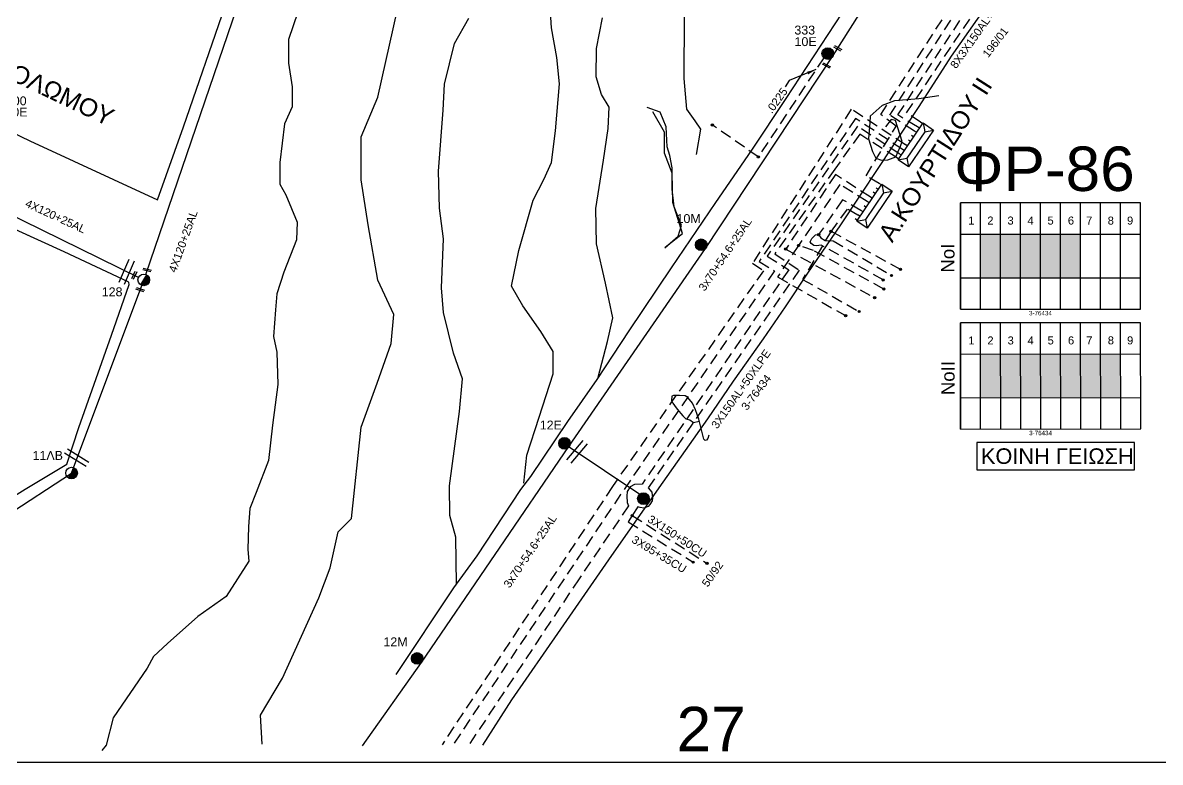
# Model space of a CAD drawing. Header units: millimetres. Extents: x 974 to 2037, y 106 to 580.
# Drawn here: x 1429.5 to 1557.4, y 120.3 to 203.5 of the extents above; entities that cross this region are included whole.
import ezdxf
from ezdxf.enums import TextEntityAlignment as Align

# ---------------------------------------------------------------- set-up
doc = ezdxf.new("R2010")
doc.units = ezdxf.units.MM
doc.linetypes.add('DASHED', pattern=[19.05, 12.7, -6.35])
for name, color, linetype in [('Ασφαλειοκιβώτια Χ.Τ 9 αναχωρήσεων', 7, 'Continuous'), ('Επιγραφές - Σχήματα', 7, 'Continuous'), ('Καλώδια ΧΤ   3x150+50CU', 7, 'DASHED'), ('Καλώδια ΧΤ   3x150AL+50XLPE', 7, 'DASHED'), ('Καλώδια ΧΤ   3x95+35 CU', 7, 'DASHED'), ('Μηχανική τομή', 7, 'Continuous'), ('Στύλος Ξύλινος', 7, 'Continuous'), ('Στύλος Ξύλινος @ 1', 7, 'Continuous'), ('Στύλος ΦΜ', 7, 'Continuous'), ('Στύλος ΦΜ @ 1', 7, 'Continuous'), ('Συνδέσεις', 7, 'Continuous'), ('Συνεστραμμένα ΧΤ   3x70+54.6+25 AL', 7, 'SYN_LINE'), ('Συνεστραμμένα ΧΤ   4x120+25 AL', 7, 'SYN_LINE'), ('Τομή', 7, 'Continuous'), ('Υποσταθμός πόλεως', 7, 'Continuous'), ('Υπόβαθρο ΔΕΗ', 7, 'Continuous'), ('Υπόγεια καλώδια Παροχών ΧΤ   .0225', 7, 'DASHED')]:
    doc.layers.add(name, color=color, linetype=linetype)
doc.styles.get("Standard").update_dxf_attribs({"font": 'arial.ttf'})
doc.linetypes.add('SYN_LINE', pattern='A,0.5,-0.0001,["/\\/\\/\\/",Standard,S=0.1,R=0,X=0,Y=-0.05],-0.25', length=0.7501)
doc.dimstyles.new('ISO-25', dxfattribs={"dimtxt": 2.5, "dimasz": 2.5, "dimexe": 1.25, "dimexo": 0.625, "dimtad": 1, "dimtxsty": 'Standard', "dimcen": 2.5, "dimadec": 0, "dimazin": 0, "dimtfac": 1, "dimtmove": 0, "dimatfit": 3, "dimfxl": 1, "dimarcsym": 0})

# ---------------------------------------------------------------- blocks, each defined once
blk = doc.blocks.new('ΥΠΑΡΧΩΝ ΤΣΙΜΕΝΤΕΝΙΟΣ ΣΤΥΛΟΣ')
at = {"layer": 'Στύλος ΦΜ'}
blk.add_hatch(color=256, dxfattribs=at).paths.add_polyline_path([(-1.29, -2.28, 0.574793), (2.62, 0, 0.268822), (1.3, 2.27)])
blk.add_line((-1.29, -2.28), (1.3, 2.27), dxfattribs=at)
blk.add_circle((0, 0), 2.62, dxfattribs=at)
at = {"layer": 'Στύλος ΦΜ', "flags": 4}
for tag, p in [('ΑΡΙΘΜΟΣ', (-4.68, 8.05)), ('ΤΥΠΟΣ', (-4.91, 3.03))]:
    blk.add_attdef(tag, p, '', height=4, dxfattribs=at)
blk = doc.blocks.new('ΤΟΜΗ')
at = {"layer": 'Τομή', "ltscale": 40}
for p, q in [((-5.68, 0), (5.68, 0)), ((5.68, -2.33), (-5.68, -2.33))]:
    blk.add_line(p, q, dxfattribs=at)
blk = doc.blocks.new('ΜΗΧΑΝΙΚΗ ΤΟΜΗ')
at = {"layer": 'Μηχανική τομή', "ltscale": 40}
for p, q in [((-1.89, 0.78), (1.89, 0.78)), ((1.89, 0), (-1.89, 0))]:
    blk.add_line(p, q, dxfattribs=at)
blk = doc.blocks.new('ΥΠΑΡΧΩΝ ΞΥΛΙΝΟΣ ΣΤΥΛΟΣ')
at = {"layer": 'Στύλος Ξύλινος'}
h = blk.add_hatch(color=256, dxfattribs=at)
h.paths.add_polyline_path([(-2.62, 0, 0.270008), (-1.29, -2.28), (1.3, 2.27, 0.576266)])
h.paths.add_polyline_path([(-1.29, -2.28, 0.574793), (2.62, 0, 0.268822), (1.3, 2.27)])
blk.add_line((-1.29, -2.28), (1.3, 2.27), dxfattribs=at)
blk.add_circle((0, 0), 2.62, dxfattribs=at)
at = {"layer": 'Στύλος Ξύλινος', "flags": 4}
for tag, p in [('ΑΡΙΘΜΟΣ', (-4.91, 8.6)), ('ΤΥΠΟΣ', (-4.85, 3.39))]:
    blk.add_attdef(tag, p, '', height=4, dxfattribs=at)
blk = doc.blocks.new('_ΣΥΝΔΕΣΗ')
at = {"layer": 'Συνδέσεις', "linetype": 'SYN_LINE', "ltscale": 40}
blk.add_hatch(color=256, dxfattribs=at).paths.add_polyline_path([(0.5, -0.01, 1), (-0.5, -0.01, 1)])
at = {"layer": 'Συνδέσεις'}
blk.add_circle((0, -0.01), 0.5, dxfattribs=at)
blk = doc.blocks.new('ΑΣΦΑΛΕΙΟΚΙΒΩΤΙΟ ΥΠΟΣΤΑΘΜΟΥ 9AG ΑΝΑΧΩΡΗΣΕΩΝ')
at = {"layer": 'Ασφαλειοκιβώτια Χ.Τ 9 αναχωρήσεων', "ltscale": 40}
for p, q in [((0, 0), (0, 11.95)), ((2.25, 0), (2.25, 11.95)), ((4.5, 0), (4.5, 11.95)), ((6.75, 0), (6.75, 11.95)), ((9, 0), (9, 11.95)), ((11.25, 0), (11.25, 11.95)), ((13.5, 0), (13.5, 11.95)), ((15.75, 0), (15.75, 11.95)), ((18, 0), (18, 11.95)), ((0, 8.43), (20.25, 8.43)), ((0, 3.52), (20.25, 3.52))]:
    blk.add_line(p, q, dxfattribs=at)
at = {"layer": 'Ασφαλειοκιβώτια Χ.Τ 9 αναχωρήσεων'}
blk.add_lwpolyline([(20.25, 0), (20.25, 11.95), (0, 11.95), (0, 0)], close=True, dxfattribs=at)
for s, p in [('1', (0.87, 9.51)), ('2', (3.01, 9.51)), ('3', (5.28, 9.51)), ('4', (7.53, 9.51)), ('5', (9.78, 9.51)), ('6', (12.07, 9.51)), ('7', (14.13, 9.51)), ('8', (16.55, 9.51)), ('9', (18.72, 9.51))]:
    blk.add_text(s, height=0.9, dxfattribs=at).set_placement(p)
at = {"layer": 'Ασφαλειοκιβώτια Χ.Τ 9 αναχωρήσεων', "ltscale": 40}
for tag, height, p in [('ΟΝΟΜΑ', 1.5, (-1.43, 5.73)), ('ΚΕΙΜΕΝΟ 1', 0.5, (1.19, 2.01)), ('ΚΕΙΜΕΝΟ 2', 0.5, (3.37, 2.01)), ('ΚΕΙΜΕΝΟ 3', 0.5, (5.67, 2.01)), ('ΚΕΙΜΕΝΟ 4', 0.5, (7.91, 2.01)), ('ΚΕΙΜΕΝΟ 5', 0.5, (10.12, 2.01)), ('ΚΕΙΜΕΝΟ 6', 0.5, (12.35, 2.01)), ('ΚΕΙΜΕΝΟ 7', 0.5, (14.62, 2.01)), ('ΚΕΙΜΕΝΟ 8', 0.5, (16.8, 2.01)), ('ΚΕΙΜΕΝΟ 9', 0.5, (19.09, 2.01))]:
    blk.add_attdef(tag, text='', height=height, rotation=90, dxfattribs=at).set_placement(p, align=Align.MIDDLE_CENTER)
blk.add_attdef('ΣΧ', text='', height=0.5, dxfattribs=at).set_placement((8.99, -0.45), align=Align.MIDDLE_CENTER)
blk = doc.blocks.new('ΥΠΟΣΤΑΘΜΟΣ ΠΟΛΕΩΣ 9 ΑΝΑΧΩΡΗΣΕΩΝ')
at = {"layer": 'Υποσταθμός πόλεως', "ltscale": 40}
for p, q in [((-9.63, -2.82), (-9.63, -4)), ((-7.12, -2.82), (-7.12, -4)), ((-4.84, -2.82), (-4.84, -4)), ((-2.36, -2.82), (-2.36, -4)), ((0.09, -2.82), (0.09, -4)), ((2.55, -2.82), (2.55, -4)), ((5.02, -2.82), (5.02, -4)), ((7.48, -2.82), (7.48, -4)), ((9.61, -2.82), (9.61, -4))]:
    blk.add_line(p, q, dxfattribs=at)
blk.add_lwpolyline([(-10.02, 2.82), (10.02, 2.82), (10.02, -2.82), (-10.02, -2.82)], close=True, dxfattribs=at)
for points in [[(-7.21, 0), (-10.02, 2.82)], [(-10.02, -2.82), (-7.21, 0)], [(-7.21, 0), (7.21, 0)], [(7.21, 0), (10.02, 2.82)], [(10.02, -2.82), (7.21, 0)]]:
    blk.add_lwpolyline(points, dxfattribs=at)
at = {"layer": 'Υποσταθμός πόλεως', "linetype": 'SYN_LINE', "ltscale": 40, "flags": 1}
for tag, p in [('ΜΕΤΑΣΧΗΜΑΤΙΣΜΟΣ', (10.79, 1.71)), ('ΙΣΧΥΣ', (10.77, -1.08)), ('ΑΡΙΘΜΟΣ', (10.89, -3.8))]:
    blk.add_attdef(tag, p, '', height=1.8, dxfattribs=at)

msp = doc.modelspace()

# ---------------------------------------------------------------- hatches: boundary and pattern name
at = {"layer": 'Ασφαλειοκιβώτια Χ.Τ 9 αναχωρήσεων'}
for color, points in [(5, [(1537.2, 174.77), (1539.45, 174.77), (1539.45, 179.68), (1537.2, 179.68)]), (62, [(1541.7, 179.68), (1539.45, 179.68), (1539.45, 174.77), (1541.7, 174.77)]), (2, [(1543.95, 179.68), (1541.7, 179.68), (1541.7, 174.77), (1543.95, 174.77)]), (1, [(1543.95, 174.77), (1546.2, 174.77), (1546.2, 179.68), (1543.95, 179.68)]), (133, [(1548.45, 179.68), (1546.2, 179.68), (1546.2, 174.77), (1548.45, 174.77)]), (1, [(1537.2, 161.28), (1539.45, 161.29), (1539.45, 166.2), (1537.2, 166.2)]), (2, [(1541.7, 166.2), (1539.45, 166.2), (1539.45, 161.29), (1541.7, 161.29)]), (5, [(1543.95, 166.2), (1541.7, 166.2), (1541.7, 161.29), (1543.95, 161.29)]), (6, [(1543.95, 161.29), (1546.2, 161.29), (1546.2, 166.2), (1543.95, 166.2)]), (173, [(1548.45, 166.21), (1546.2, 166.2), (1546.2, 161.29), (1548.45, 161.29)])]:
    msp.add_hatch(color=color, dxfattribs=at).paths.add_polyline_path(points)
at = {"layer": 'Ασφαλειοκιβώτια Χ.Τ 9 αναχωρήσεων', "ltscale": 5}
for color, points in [(85, [(1550.7, 166.21), (1548.45, 166.21), (1548.45, 161.29), (1550.7, 161.29)]), (30, [(1550.7, 161.29), (1552.95, 161.29), (1552.95, 166.21), (1550.7, 166.21)])]:
    msp.add_hatch(color=color, dxfattribs=at).paths.add_polyline_path(points)

# ---------------------------------------------------------------- linework, layer by layer
at = {"layer": 'Επιγραφές - Σχήματα'}
msp.add_lwpolyline([(990.2, 120.29), (1881.98, 120.29), (1881.98, 558.89), (990.2, 558.89)], close=True, dxfattribs=at)
for points in [[(1532.52, 195.25), (1530.24, 194.89), (1527.52, 194.67), (1526.15, 194.14), (1524.79, 192.93), (1524.76, 192.23), (1524.58, 190.39), (1525.04, 188.97), (1525.41, 188.21), (1526.06, 188.01), (1526.76, 188.03), (1527.67, 188.38), (1528.2, 189.58), (1528.39, 190.11), (1527.62, 192.45), (1527.16, 192.59), (1526.5, 191.73)], [(1506.63, 157.09), (1506.52, 156.71), (1506.36, 156.5), (1506.22, 156.49), (1506.07, 156.64), (1505.95, 157.07), (1505.5, 158.86), (1505.14, 159.92), (1504.8, 160.66), (1504.27, 161.3), (1503.97, 161.48), (1503.35, 161.52), (1502.65, 161.52), (1502.48, 161.46), (1502.43, 160.97), (1502.58, 160.67), (1502.78, 160.42), (1503.07, 160), (1503.72, 159.25), (1504.07, 158.9), (1504.52, 158.8), (1504.91, 158.49), (1505.55, 158.64)]]:
    msp.add_lwpolyline(points, dxfattribs=at)
at = {"layer": 'Επιγραφές - Σχήματα', "color": 190}
msp.add_lwpolyline([(1536.77, 153.18), (1554.52, 153.18), (1554.52, 156.26), (1536.77, 156.26)], close=True, dxfattribs=at)
at = {"layer": 'Καλώδια ΧΤ   3x150+50CU', "color": 30, "ltscale": 0.1}
msp.add_lwpolyline([(1498.02, 148.03), (1506.43, 142.67)], dxfattribs=at)
at = {"layer": 'Καλώδια ΧΤ   3x150AL+50XLPE', "color": 133, "ltscale": 0.1}
msp.add_lwpolyline([(1525.8, 185.37), (1524.33, 186.25), (1527.69, 191.83), (1525.98, 193.12), (1539.35, 213.81), (1539.46, 214.34), (1538.82, 215.67), (1538.82, 216.34), (1538.93, 216.91), (1541.5, 220.6), (1541.91, 220.91), (1542.3, 220.87), (1542.91, 220.52), (1552.71, 213.86)], dxfattribs=at)
at = {"layer": 'Καλώδια ΧΤ   3x150AL+50XLPE', "color": 1, "ltscale": 0.1}
for points in [[(1529.78, 191.27), (1526.98, 193.05), (1540.71, 214.45), (1540.36, 215.35), (1540.42, 216.49), (1542.52, 218.94), (1552.82, 212.03)], [(1524.45, 183.36), (1521.39, 185.25), (1516.73, 178.41), (1514.38, 174.86), (1522.02, 170.52)]]:
    msp.add_lwpolyline(points, dxfattribs=at)
at = {"layer": 'Καλώδια ΧΤ   3x150AL+50XLPE', "color": 5, "ltscale": 0.1}
for points in [[(1530.1, 191.74), (1527.89, 193.09), (1541.9, 214.35), (1541.46, 215.05), (1542.27, 216.14), (1550.5, 210.6)], [(1523.75, 182.34), (1521.67, 183.55), (1518.99, 179.63), (1519.24, 179.25), (1519.74, 178.98), (1520.63, 178.93), (1527.18, 175.03)], [(1526.25, 174.53), (1519.29, 178.45), (1518.74, 178.35), (1518.43, 178.42), (1518.16, 178.63), (1518.05, 178.8), (1518.21, 179.2), (1518.63, 179.59), (1518.99, 179.63)]]:
    msp.add_lwpolyline(points, dxfattribs=at)
at = {"layer": 'Καλώδια ΧΤ   3x150AL+50XLPE', "color": 2, "ltscale": 0.1}
for points in [[(1530.45, 192.26), (1528.88, 193.33), (1543.18, 214.53), (1543.18, 215.26), (1543.55, 215.68), (1544.19, 215.67), (1550.99, 210.92)], [(1524.78, 183.87), (1520.88, 186.38), (1515.29, 178), (1525.28, 172.53)]]:
    msp.add_lwpolyline(points, dxfattribs=at)
at = {"layer": 'Καλώδια ΧΤ   3x150AL+50XLPE', "color": 6, "ltscale": 0.1}
msp.add_lwpolyline([(1528.74, 189.74), (1522.66, 193.72), (1511.56, 176.42), (1512.78, 175.56), (1495.79, 151.29), (1476.64, 122.24)], dxfattribs=at)
at = {"layer": 'Καλώδια ΧΤ   3x150AL+50XLPE', "color": 173, "ltscale": 0.1}
msp.add_lwpolyline([(1528.4, 189.23), (1523.13, 192.7), (1512.29, 176.59), (1514.03, 175.55), (1496.72, 150.41), (1477.83, 122.19)], dxfattribs=at)
at = {"layer": 'Καλώδια ΧΤ   3x150AL+50XLPE', "color": 85, "ltscale": 0.1}
msp.add_lwpolyline([(1528.05, 188.72), (1523.37, 191.83), (1513.2, 177.2), (1515.62, 175.68), (1499.13, 151.57), (1498.28, 151.53), (1497.79, 151.25), (1497.46, 150.74), (1497.42, 150.21), (1497.46, 149.49), (1497.61, 149.14), (1492.04, 140.91), (1479.68, 122.28)], dxfattribs=at)
at = {"layer": 'Καλώδια ΧΤ   3x150AL+50XLPE', "color": 30, "ltscale": 0.1}
msp.add_lwpolyline([(1527.75, 188.28), (1523.61, 190.92), (1520.8, 186.99), (1514.05, 177.46), (1516.8, 175.64), (1499.81, 151.15), (1500.23, 150.65), (1500.31, 150.04), (1500.25, 149.67), (1500.01, 149.26), (1499.83, 149.05), (1499.33, 148.87), (1498.9, 148.93), (1498.66, 149.03), (1498.02, 148.03)], dxfattribs=at)
at = {"layer": 'Καλώδια ΧΤ   3x150AL+50XLPE', "color": 62, "ltscale": 0.1}
for points in [[(1523.41, 181.83), (1522.19, 182.5), (1520.38, 180.01), (1528.2, 175.72)], [(1520.38, 180.01), (1517.19, 174.59), (1523.55, 170.98)]]:
    msp.add_lwpolyline(points, dxfattribs=at)
at = {"layer": 'Καλώδια ΧΤ   3x95+35 CU', "color": 1, "ltscale": 0.1}
msp.add_lwpolyline([(1526.32, 173.5), (1518.41, 177.84), (1516.73, 178.41)], dxfattribs=at)
at = {"layer": 'Καλώδια ΧΤ   3x95+35 CU', "color": 30, "ltscale": 0.1}
msp.add_lwpolyline([(1498.02, 148.03), (1497.58, 147.32), (1504.88, 142.79)], dxfattribs=at)
at = {"layer": 'Συνεστραμμένα ΧΤ   3x70+54.6+25 AL', "color": 27, "ltscale": 10}
msp.add_lwpolyline([(1467.69, 122.12), (1474.33, 131.51), (1490.91, 155.79), (1506.26, 178.07), (1520.63, 199.76), (1527.2, 210.14)], dxfattribs=at)
at = {"layer": 'Συνεστραμμένα ΧΤ   3x70+54.6+25 AL', "color": 173, "ltscale": 10}
msp.add_lwpolyline([(1490.94, 155.76), (1498.88, 150.44)], dxfattribs=at)
at = {"layer": 'Συνεστραμμένα ΧΤ   4x120+25 AL', "color": 27, "ltscale": 10}
for points in [[(1443.31, 175.15), (1456.13, 212.7), (1462.38, 230.27), (1466.01, 241.26)], [(1442.51, 174.82), (1425.07, 183.36)], [(1434.97, 152.81), (1442.87, 173.92)]]:
    msp.add_lwpolyline(points, dxfattribs=at)
at = {"layer": 'Συνεστραμμένα ΧΤ   4x120+25 AL', "color": 1, "ltscale": 10}
msp.add_lwpolyline([(1400.59, 130.84), (1420, 143.04), (1434.97, 152.81)], dxfattribs=at)
at = {"layer": 'Υπόβαθρο ΔΕΗ'}
for points in [[(1461.01, 230.27), (1464.8, 241.05), (1417.94, 262.89), (1379.27, 281.09), (1354.89, 230.27), (1353.26, 226.97), (1361.34, 223.11), (1368.34, 219.78), (1376.55, 215.85), (1387.44, 210.73), (1399.34, 204.93), (1413.16, 198.43), (1430.3, 190.16), (1444.65, 183.52), (1447.57, 191.73), (1452.24, 205.33), (1456.17, 216.41), (1461.01, 230.27)], [(1487.66, 270.89), (1489.23, 272.07), (1551.69, 249.92), (1551.77, 249.68), (1538.79, 230.27), (1535.1, 224.89), (1531.22, 218.97), (1527.83, 213.98), (1521.6, 204.52), (1515.31, 194.92), (1511.43, 189.12), (1507.39, 183.25), (1502.4, 175.88), (1497.64, 168.8), (1494.04, 163.34), (1490.74, 158.62), (1486.57, 152.42), (1485.45, 150.97), (1480.56, 143.51), (1477.91, 139.92), (1471.45, 130.17)], [(1481.22, 122.2), (1484.5, 127.31), (1490, 135.26), (1495.38, 143.06), (1501.06, 151.13), (1506.52, 158.91), (1509.43, 163.15), (1512.78, 167.91), (1515.26, 171.49), (1517.79, 175.29), (1521.48, 180.74), (1525.76, 187.17), (1530.28, 194.05), (1533.94, 199.69), (1537.81, 205.25), (1540.64, 209.42), (1545.31, 216.25), (1547.64, 219.56), (1552.51, 226.5), (1554.97, 230.27), (1565.75, 244.89)], [(1420.41, 145.18), (1429.76, 150.99), (1434.46, 153.82), (1435.81, 157.94), (1439.46, 168.33), (1441.46, 174.02), (1441.43, 174.24), (1441.33, 174.31), (1434.15, 177.7), (1426.04, 181.38)]]:
    msp.add_lwpolyline(points, dxfattribs=at)
at = {"layer": 'Υπόβαθρο ΔΕΗ', "ltscale": 2}
for points in [[(1505.26, 188.65), (1505.74, 191.49), (1505.1, 192.42), (1504.17, 193.72), (1503.85, 197.18), (1503.92, 204.21), (1503.66, 207.12), (1503.24, 209.29), (1503.18, 211.18), (1503.34, 214.38), (1504.2, 219.21), (1504.81, 223.49), (1505.23, 225.66), (1505.67, 228.83), (1506.15, 231.45), (1507.21, 235.58), (1507.33, 238.13), (1508.1, 241), (1509.09, 242.95), (1510.56, 244.3), (1512.13, 245.45), (1512.93, 246.92), (1512.96, 248.13)], [(1456.42, 122.31), (1456.22, 125.58), (1458.7, 129.74), (1462.77, 138.77), (1464.06, 142.14), (1464.95, 146.2), (1466.44, 147.69), (1467.54, 157.96), (1469.33, 162.92), (1470.92, 167.38), (1471.21, 170.65), (1469.43, 174.52), (1468.34, 180.72), (1467.54, 185.77), (1467.54, 190.63), (1469.43, 195.09), (1471.62, 204.95)], [(1485.82, 151.66), (1486.16, 154.82), (1487.57, 159.11), (1489.15, 163.98), (1489.15, 166.47), (1487.74, 168.72), (1485.71, 171.62), (1484.46, 173.82), (1485.26, 177.83), (1486.9, 183.51), (1488.08, 185.82), (1488.93, 187.74), (1489.38, 191.3), (1489.84, 196.57), (1489.55, 199.56), (1488.93, 202.89), (1488.76, 205.85)], [(1460.41, 204.63), (1459.36, 201.56), (1459.36, 198.89), (1459.79, 196.26), (1459.79, 194), (1458.93, 192.1), (1458.4, 187.74), (1458.4, 185.3), (1459.07, 184.11), (1460.36, 181.04), (1460.27, 179.03), (1458.83, 175.39), (1458.07, 172.96), (1457.92, 171.15), (1457.68, 168.17), (1458.07, 166.41), (1458.16, 162.77), (1457.59, 158.19), (1457.11, 154.21), (1455.72, 150.63), (1455.01, 148.82), (1454.86, 146.8), (1454.81, 144.22), (1454.91, 142.89), (1452.37, 138.91), (1449.17, 136.66), (1445.78, 133.65), (1444.2, 132.17), (1443.48, 130.88), (1439.66, 125.3), (1438.85, 122.2), (1438.37, 121.62)], [(1478.27, 140.32), (1478.19, 145.61), (1477.52, 148.04), (1477.48, 151.39), (1478.59, 159.72), (1478.93, 163.39), (1477.92, 166.3), (1476.81, 170.86), (1476.59, 173.64), (1476.81, 179.17), (1476.37, 182.61), (1476.25, 186.75), (1476.76, 193.61), (1476.92, 196.56), (1478.04, 201.12), (1479.65, 203.96)], [(1494.15, 163.45), (1495.23, 167.62), (1495.86, 170.26), (1495.01, 174.17), (1494.02, 178.58), (1493.93, 182.57), (1494.78, 188), (1495.32, 191.55), (1495.45, 193.97), (1494.56, 195.4), (1493.97, 197.37), (1494.02, 200.57), (1494.69, 204.02)], [(1501.69, 178.15), (1503.21, 179.47), (1503.57, 180.64), (1502.75, 182.76), (1502.5, 184.74), (1502.5, 187.12), (1502.25, 188.54), (1501.94, 189.5), (1501.84, 191.73), (1501.18, 193.4), (1499.71, 193.91)]]:
    msp.add_lwpolyline(points, dxfattribs=at)
at = {"layer": 'Υπόβαθρο ΔΕΗ', "ltscale": 4}
msp.add_lwpolyline([(1501.72, 178.2), (1503.68, 179.75), (1502.59, 183.25), (1502.51, 186.52), (1501.64, 188.79), (1501.64, 191.16), (1500.36, 193.43)], dxfattribs=at)
at = {"layer": 'Υπόγεια καλώδια Παροχών ΧΤ   .0225', "color": 27, "ltscale": 0.1}
msp.add_lwpolyline([(1519.56, 199.52), (1512.2, 188.37), (1507.04, 191.95)], dxfattribs=at)

# ---------------------------------------------------------------- block references
at = {"layer": 'Ασφαλειοκιβώτια Χ.Τ 9 αναχωρήσεων'}
for p, rotation, values in [((1534.94, 171.25), 359.9792115602527, {'ΣΧ': '3-76434', 'ΟΝΟΜΑ': 'NoI'}), ((1534.96, 157.76), 0.03539061962232585, {'ΣΧ': '3-76434', 'ΟΝΟΜΑ': 'NoII'})]:
    msp.add_blockref('ΑΣΦΑΛΕΙΟΚΙΒΩΤΙΟ ΥΠΟΣΤΑΘΜΟΥ 9AG ΑΝΑΧΩΡΗΣΕΩΝ', p, dxfattribs=dict(at, rotation=rotation)).add_auto_attribs(values)
at = {"layer": 'Μηχανική τομή'}
for p, xscale, yscale, zscale, rotation in [((1521.09, 200.49), 0.2500000000000075, 0.2500000000000075, 0.2500000000000075, 330.4650711979529), ((1519.83, 198.56), 0.2500000000000075, 0.2500000000000075, 0.2500000000000075, 330.4650711979529), ((1441.94, 175.1), 0.2500000000000018, 0.2500000000000018, 0.2500000000000018, 244.8176258311208), ((1443.45, 175.55), 0.2499999999999648, 0.2499999999999648, 0.2499999999999648, 345.1184938359696), ((1442.65, 173.34), 0.2499999999999999, 0.2499999999999999, 0.2499999999999999, 342.0477763667188)]:
    msp.add_blockref('ΜΗΧΑΝΙΚΗ ΤΟΜΗ', p, dxfattribs=dict(at, xscale=xscale, yscale=yscale, zscale=zscale, rotation=rotation))
at = {"layer": 'Στύλος Ξύλινος @ 1', "ltscale": 40}
ref = msp.add_blockref('ΥΠΑΡΧΩΝ ΞΥΛΙΝΟΣ ΣΤΥΛΟΣ', (1520.02, 199.99), dxfattribs=dict(at, xscale=0.25, yscale=0.25, zscale=0.25))
ref.add_attrib('ΤΥΠΟΣ', '10E', (1516.28, 200.83), dxfattribs={"layer": 'Στύλος Ξύλινος', "height": 1, "flags": 4})
ref.add_attrib('ΑΡΙΘΜΟΣ', '333', (1516.26, 202.13), dxfattribs={"layer": 'Στύλος Ξύλινος', "height": 1, "flags": 4})
ref = msp.add_blockref('ΥΠΑΡΧΩΝ ΞΥΛΙΝΟΣ ΣΤΥΛΟΣ', (1505.78, 178.48), dxfattribs=dict(at, xscale=0.25, yscale=0.25, zscale=0.25))
ref.add_attrib('ΤΥΠΟΣ', '10M', (1503.01, 180.93), dxfattribs={"layer": 'Στύλος Ξύλινος', "height": 1, "flags": 4})
ref = msp.add_blockref('ΥΠΑΡΧΩΝ ΞΥΛΙΝΟΣ ΣΤΥΛΟΣ', (1490.41, 156.15), dxfattribs=dict(at, xscale=0.25, yscale=0.25, zscale=0.25))
ref.add_attrib('ΤΥΠΟΣ', '12E', (1487.63, 157.71), dxfattribs={"layer": 'Στύλος Ξύλινος', "height": 1, "flags": 4})
at = {"layer": 'Στύλος Ξύλινος @ 1', "ltscale": 40, "xscale": 0.25, "yscale": 0.25, "zscale": 0.25}
msp.add_blockref('ΥΠΑΡΧΩΝ ΞΥΛΙΝΟΣ ΣΤΥΛΟΣ', (1499.29, 149.93), dxfattribs=at)
at = {"layer": 'Στύλος Ξύλινος @ 1', "ltscale": 40}
ref = msp.add_blockref('ΥΠΑΡΧΩΝ ΞΥΛΙΝΟΣ ΣΤΥΛΟΣ', (1473.84, 131.96), dxfattribs=dict(at, xscale=0.25, yscale=0.25, zscale=0.25))
ref.add_attrib('ΤΥΠΟΣ', '12M', (1470.05, 133.33), dxfattribs={"layer": 'Στύλος Ξύλινος', "height": 1, "flags": 4})
at = {"layer": 'Στύλος ΦΜ @ 1', "ltscale": 40}
ref = msp.add_blockref('ΥΠΑΡΧΩΝ ΤΣΙΜΕΝΤΕΝΙΟΣ ΣΤΥΛΟΣ', (1426.27, 191.22), dxfattribs=dict(at, xscale=0.25, yscale=0.25, zscale=0.25))
ref.add_attrib('ΤΥΠΟΣ', '10E', (1427.53, 192.91), dxfattribs={"layer": 'Στύλος ΦΜ', "height": 1, "flags": 4})
ref.add_attrib('ΑΡΙΘΜΟΣ', '300', (1427.59, 194.17), dxfattribs={"layer": 'Στύλος ΦΜ', "height": 1, "flags": 4})
ref = msp.add_blockref('ΥΠΑΡΧΩΝ ΤΣΙΜΕΝΤΕΝΙΟΣ ΣΤΥΛΟΣ', (1443.1, 174.53), dxfattribs=dict(at, xscale=0.25, yscale=0.25, zscale=0.25))
ref.add_attrib('ΤΥΠΟΣ', '128', (1438.37, 172.69), dxfattribs={"layer": 'Στύλος ΦΜ', "height": 1, "flags": 4})
ref = msp.add_blockref('ΥΠΑΡΧΩΝ ΤΣΙΜΕΝΤΕΝΙΟΣ ΣΤΥΛΟΣ', (1434.97, 152.81), dxfattribs=dict(at, xscale=0.25, yscale=0.25, zscale=0.25))
ref.add_attrib('ΤΥΠΟΣ', '11ΛB', (1430.59, 154.29), dxfattribs={"layer": 'Στύλος ΦΜ', "height": 1, "flags": 4})
at = {"layer": 'Συνδέσεις', "xscale": 0.25, "yscale": 0.25, "zscale": 0.25}
for p in [(1507.04, 191.95), (1512.2, 188.37), (1518.99, 179.63), (1520.38, 180.01), (1515.29, 178), (1516.73, 178.41), (1528.2, 175.72), (1526.25, 174.53), (1527.18, 175.03), (1526.32, 173.5), (1525.28, 172.53), (1522.02, 170.52), (1523.55, 170.98), (1498.02, 148.03), (1504.88, 142.79), (1506.43, 142.67)]:
    msp.add_blockref('_ΣΥΝΔΕΣΗ', p, dxfattribs=at)
at = {"layer": 'Τομή'}
for p, xscale, yscale, zscale, rotation in [((1441.44, 175.34), 0.2500000000000165, 0.2500000000000165, 0.2500000000000165, 246.911709498706), ((1492.04, 155.02), 0.2499999999999411, 0.2499999999999411, 0.2499999999999411, 230.3870114179779), ((1435.71, 154.78), 0.2499999999999371, 0.2499999999999371, 0.2499999999999371, 327.8647347303619)]:
    msp.add_blockref('ΤΟΜΗ', p, dxfattribs=dict(at, xscale=xscale, yscale=yscale, zscale=zscale, rotation=rotation))
at = {"layer": 'Υποσταθμός πόλεως', "xscale": 0.2500000000000986, "yscale": 0.2500000000000986, "zscale": 0.2500000000000986, "rotation": 235.8855943667819}
for p in [(1529.93, 189.71), (1525.28, 182.82)]:
    msp.add_blockref('ΥΠΟΣΤΑΘΜΟΣ ΠΟΛΕΩΣ 9 ΑΝΑΧΩΡΗΣΕΩΝ', p, dxfattribs=at)

# ---------------------------------------------------------------- texts
at = {"layer": 'Ασφαλειοκιβώτια Χ.Τ 9 αναχωρήσεων', "insert": (1534.21, 189.53), "char_height": 5, "width": 14.9415, "attachment_point": 1}
msp.add_mtext('ΦΡ-86', dxfattribs=at)
at = {"layer": 'Επιγραφές - Σχήματα', "color": 7, "char_height": 0.9, "width": 84.1859, "attachment_point": 1}
for s, insert, rotation in [('196/01', (1537.34, 200), 52.5794), ('3-76434', (1510.21, 160.33), 52.5794), ('50/92', (1505.78, 140.43), 55)]:
    msp.add_mtext(s, dxfattribs=dict(at, insert=insert, rotation=rotation))
at = {"layer": 'Επιγραφές - Σχήματα', "ltscale": 0.1, "char_height": 2, "attachment_point": 1}
for s, insert, width, rotation in [(' ΣΟΛΩΜΟΥ', (1426.43, 200.01), 27.6397, 334.5946), ('Α.ΚΟΥΡΤΙΔΟΥ ΙΙ', (1525.58, 179.71), 23.0178, 57.4755)]:
    msp.add_mtext(s, dxfattribs=dict(at, insert=insert, width=width, rotation=rotation))
at = {"layer": 'Επιγραφές - Σχήματα', "color": 190, "insert": (1537.24, 155.59), "char_height": 1.75, "width": 17.5655, "attachment_point": 1}
msp.add_mtext('KOINH ΓΕΙΩΣΗ', dxfattribs=at)
at = {"layer": 'Επιγραφές - Σχήματα', "ltscale": 0.1, "insert": (1503.02, 126.52), "char_height": 5, "width": 9.0827, "attachment_point": 1}
msp.add_mtext('27', dxfattribs=at)
at = {"layer": 'Καλώδια ΧΤ   3x150+50CU', "color": 7, "insert": (1500.16, 148.15), "char_height": 0.9, "width": 84.1859, "attachment_point": 1, "rotation": 326.8924}
msp.add_mtext('3X150+50CU', dxfattribs=at)
at = {"layer": 'Καλώδια ΧΤ   3x150AL+50XLPE', "color": 7, "char_height": 0.9, "width": 13.9242, "attachment_point": 5, "rotation": 54.6874}
for s, insert in [('8X3X150AL+50XLPE', (1537.57, 203.39)), ('3X150AL+50XLPE', (1510.26, 162.26))]:
    msp.add_mtext(s, dxfattribs=dict(at, insert=insert))
at = {"layer": 'Καλώδια ΧΤ   3x95+35 CU', "color": 7, "insert": (1498.34, 145.84), "char_height": 0.9, "width": 84.1859, "attachment_point": 1, "rotation": 328.9671}
msp.add_mtext('3X95+35CU', dxfattribs=at)
at = {"layer": 'Συνεστραμμένα ΧΤ   3x70+54.6+25 AL', "color": 7, "char_height": 0.9, "width": 84.1859, "attachment_point": 1, "rotation": 55.9509}
for insert in [(1505.42, 173.69), (1483.49, 140.31)]:
    msp.add_mtext('3x70+54.6+25AL', dxfattribs=dict(at, insert=insert))
at = {"layer": 'Συνεστραμμένα ΧΤ   4x120+25 AL', "color": 7, "char_height": 0.9, "width": 84.1859, "attachment_point": 1}
for insert, rotation in [((1430.06, 183.63), 335.2004), ((1445.86, 175.59), 70.2444)]:
    msp.add_mtext('4X120+25AL', dxfattribs=dict(at, insert=insert, rotation=rotation))
at = {"layer": 'Υπόγεια καλώδια Παροχών ΧΤ   .0225', "color": 7, "insert": (1513, 193.69), "char_height": 0.9, "width": 84.1859, "attachment_point": 1, "rotation": 54.4395}
msp.add_mtext('.0225', dxfattribs=at)

# ---------------------------------------------------------------- leaders
at = {"layer": 'Επιγραφές - Σχήματα'}
msp.add_leader([(1518.67, 198.18), (1515.69, 196.94), (1515.21, 196.23)], dimstyle='ISO-25', override={"dimasz": 1, "dimgap": 0.625, "dimtad": 0}, dxfattribs=at)

doc.saveas('drawing.dxf')
